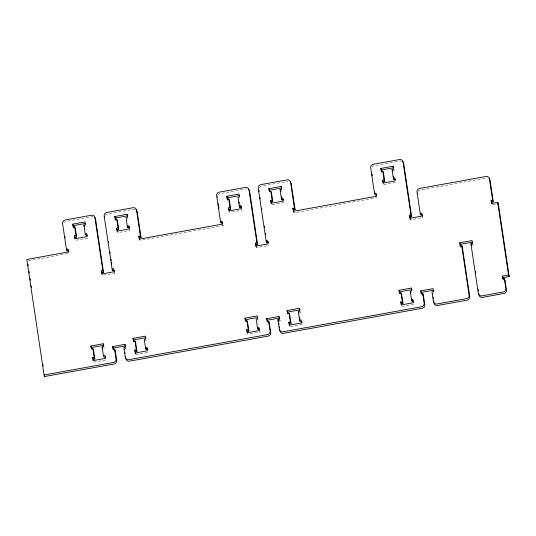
<?xml version="1.0" encoding="UTF-8"?>
<svg xmlns="http://www.w3.org/2000/svg" width="536" height="536" viewBox="0 0 536 536"><rect width="100%" height="100%" fill="white"/><g stroke="black" fill="none" stroke-linecap="round" stroke-linejoin="round"><path stroke-width="0.4" stroke-dasharray="2.68 2.01" d="M126.664 219.01L128.204 218.735M280.723 191.164L282.264 190.883M392.674 170.924L394.215 170.649L394 169.182M87.844 238.044L75.516 240.269L75.301 238.808M284.013 202.581L271.692 204.812L271.471 203.345M383.642 184.572L395.963 182.347M28.1 260.858L69.023 253.273M223.03 225.06L223.11 225.609L139.889 240.463M293.326 211.291L293.983 212.799L377.15 197.576M114.644 272.683L114.731 273.233L102.376 275.276M255.813 246.104L256.463 247.612L268.791 245.388L268.683 244.65M409.873 218.253L410.529 219.76L422.85 217.536L422.797 217.167M492.946 204.866L496.416 204.236M460.129 245.716L460.973 247.19M472.337 245.133L473.053 244.63M144.881 340.876L146.422 340.595M298.947 313.024L300.488 312.743L300.046 309.821M125.257 348.929L125.967 348.42M279.41 321.057L280.087 320.937L279.98 320.206M433.477 293.212L434.093 292.723M93.74 362.135L106.061 359.904M135.849 354.524L148.171 352.293M302.237 324.441L289.909 326.672L289.688 325.211M401.859 306.438L414.187 304.207M472.457 243.485L473.107 244.999M422.201 216.028L422.85 217.536M241.254 208.685L241.904 210.192L229.582 212.424L229.361 210.963M279.437 319.429L280.087 320.937M222.46 224.102L223.11 225.609M257.722 318.846L258.372 320.361M259.471 330.551L260.127 332.059L247.8 334.283L247.578 332.823M129.297 228.926L129.953 230.433L117.625 232.658L117.411 231.197M114.074 271.725L114.731 273.233M125.37 347.281L126.027 348.789M103.662 346.698L104.312 348.206M460.672 246.493L460.779 247.223M410.415 219.03L410.529 219.76M293.929 212.43L293.983 212.799M256.409 247.243L256.463 247.612M115.662 219.499L115.876 220.959M418.08 191.473A3.142 2.948 -23.4 0 1 420.311 189.958L486.554 177.986A3.142 2.948 -23.4 0 1 487.123 177.932M371.924 167.044A3.142 2.948 -23.4 0 1 373.974 165.792L400.171 161.061A3.142 2.948 -23.4 0 1 401.33 161.061M259.283 187.64A3.142 2.948 -23.4 0 1 261.514 186.126L287.705 181.389A3.142 2.948 -23.4 0 1 287.979 181.349M217.683 195.158A3.142 2.948 -23.4 0 1 219.914 193.643L246.104 188.906A3.142 2.948 -23.4 0 1 246.674 188.86M105.217 215.485A3.142 2.948 -23.4 0 1 107.448 213.971L133.638 209.241A3.142 2.948 -23.4 0 1 134.804 209.241M63.623 223.01A3.142 2.948 -23.4 0 1 65.854 221.495L92.045 216.758A3.142 2.948 -23.4 0 1 93.21 216.758"/><path stroke-width="0.8" d="M76.621 237.066L75.965 235.559L74.43 235.84L75.08 237.348L76.621 237.066L75.308 228.296L74.658 226.788L73.117 227.063L72.675 224.142L85.003 221.911L85.438 224.839L83.897 225.113L85.211 233.89L85.867 235.398L87.401 235.116M114.791 216.531L127.112 214.3L127.769 215.807L115.441 218.038L114.791 216.531L115.227 219.452L116.768 219.177L117.418 220.685L118.731 229.455L117.19 229.736L116.54 228.229L118.081 227.947L118.731 229.455M230.681 209.221L230.031 207.713L228.49 207.988L229.14 209.496L230.681 209.221L229.368 200.444L228.718 198.936L227.177 199.218L226.741 196.29L239.063 194.065L239.505 196.987L237.964 197.268L239.27 206.038L239.927 207.546L241.468 207.271L240.811 205.764L239.27 206.038M268.851 188.679L281.179 186.454L281.829 187.962L269.501 190.186L268.851 188.679L269.286 191.607L270.827 191.325L271.484 192.833L272.791 201.61L271.25 201.884L270.6 200.377L272.141 200.102L272.791 201.61M380.801 168.445L393.129 166.214L393.779 167.721L381.458 169.952L380.801 168.445L381.237 171.366L382.778 171.091L383.434 172.599L384.748 181.369L383.207 181.65L382.55 180.143L384.091 179.862L384.748 181.369M72.675 224.142L73.332 225.649L85.653 223.418M226.741 196.29L227.391 197.797L239.719 195.573M283.578 199.66L282.036 199.935L281.387 198.427L280.073 189.657L281.614 189.375L281.179 186.454M395.528 179.419L393.987 179.701L393.337 178.193L392.024 169.416L393.565 169.142L393.129 166.214M85.211 233.89L86.752 233.609L87.187 236.537L74.866 238.761L74.43 235.84M127.32 226.279L128.861 225.998L129.518 227.505L127.977 227.787L127.32 226.279L126.007 217.502L127.548 217.227L127.112 214.3M281.387 198.427L282.928 198.153L283.363 201.074L271.035 203.305L270.6 200.377M393.337 178.193L394.878 177.912L395.313 180.84L382.992 183.064L382.55 180.143M102.852 270.754L101.311 271.028L101.967 272.536L103.508 272.261L102.852 270.754L94.912 217.616A3.142 2.948 -23.4 0 0 91.388 215.251L65.198 219.988A3.142 2.948 -23.4 0 0 62.558 223.465L66.417 249.3L67.958 249.026L68.394 251.947L26.8 259.464L44.073 374.992L44.723 376.5L114.054 363.971A3.142 2.948 -23.4 0 0 116.701 360.487L115.24 350.738L114.59 349.231L113.049 349.505L112.607 346.584L124.935 344.353L125.699 346.598M138.831 236.215L140.372 235.934L141.022 237.441L139.481 237.723L138.831 236.215L139.266 239.136L222.46 224.102L222.025 221.174L220.484 221.455L216.618 195.62A3.142 2.948 -23.4 0 1 219.264 192.136L245.455 187.399A3.142 2.948 -23.4 0 1 248.972 189.771L256.918 242.902L257.568 244.409L256.027 244.691L255.377 243.177L256.918 242.902M292.89 208.363L294.432 208.082L295.081 209.589L293.54 209.871L292.89 208.363L293.326 211.291L376.52 196.25L376.084 193.322L374.543 193.603L370.678 167.768A3.142 2.948 -23.4 0 1 373.324 164.284L399.514 159.554A3.142 2.948 -23.4 0 1 403.032 161.919L410.978 215.05L411.628 216.557L410.087 216.839L409.437 215.331L410.978 215.05M66.417 249.3L67.074 250.808L68.32 250.587M220.484 221.455L221.134 222.963L222.701 222.862M376.547 194.87L375.193 195.111L374.543 193.603M140.372 235.934L136.506 210.099A3.142 2.948 -23.4 0 0 132.988 207.734L106.798 212.464A3.142 2.948 -23.4 0 0 104.151 215.948L112.098 269.079L113.639 268.804L114.074 271.725L101.753 273.956L101.311 271.028M294.432 208.082L290.566 182.253A3.142 2.948 -23.4 0 0 287.048 179.882L260.858 184.619A3.142 2.948 -23.4 0 0 258.218 188.096L266.158 241.234L267.699 240.952L268.355 242.46M492.631 200.29L491.09 200.571L491.74 202.079L493.281 201.797L492.631 200.29L489.422 178.843A3.142 2.948 -23.4 0 0 485.904 176.478L419.661 188.451A3.142 2.948 -23.4 0 0 417.015 191.935L420.224 213.382L421.765 213.1L422.201 216.028L409.873 218.253L409.437 215.331M112.098 269.079L112.748 270.586L113.907 270.379M266.158 241.234L266.814 242.741L268.255 242.48M420.224 213.382L420.874 214.889L422.127 214.661M509.2 276.516L508.55 275.008L502.386 276.127L503.036 277.635L509.2 276.516L498.339 203.888L497.689 202.38L491.525 203.492L491.09 200.571M497.569 204.028L498.339 203.888M433.972 302.505L434.066 303.115A3.142 2.948 -23.4 0 0 437.584 305.487L467.111 300.147A3.142 2.948 -23.4 0 0 469.757 296.663L462.32 246.942L461.67 245.434L460.129 245.716L459.694 242.788L472.015 240.564L472.457 243.485L470.916 243.766L478.347 293.487A3.142 2.948 -23.4 0 0 481.864 295.852L503.177 291.999A3.142 2.948 -23.4 0 0 505.823 288.522L504.363 278.774L502.822 279.048L502.386 276.127M459.694 242.788L460.344 244.302L472.672 242.071M461.744 247.049L462.32 246.942M90.899 346.001L103.22 343.777L103.877 345.285L91.549 347.509L90.899 346.001L91.334 348.929L92.875 348.648L93.525 350.155L94.839 358.932L93.297 359.207L92.648 357.7L94.189 357.425L94.839 358.932M136.948 351.321L136.298 349.814L134.757 350.088L135.407 351.596L136.948 351.321L135.642 342.544L134.985 341.037L133.444 341.318L133.008 338.39L145.336 336.159L145.772 339.087L144.231 339.368L145.544 348.139L146.194 349.646L147.735 349.372L147.085 347.864L145.544 348.139M248.905 331.081L248.248 329.573L246.707 329.854L247.364 331.362L248.905 331.081L247.592 322.31L246.935 320.796L245.401 321.077L244.959 318.156L257.287 315.925L257.722 318.846L256.181 319.128L257.494 327.905L258.144 329.412L259.685 329.131M287.068 310.538L299.396 308.314L300.046 309.821L287.725 312.046L287.068 310.538L287.51 313.466L289.051 313.185L289.701 314.692L291.015 323.469L289.474 323.744L288.817 322.237L290.358 321.962L291.015 323.469M399.025 290.304L411.347 288.073L412.003 289.581L399.675 291.812L399.025 290.304L399.461 293.226L401.002 292.951L401.652 294.458L402.965 303.229L401.424 303.51L400.774 302.002L402.315 301.721L402.965 303.229M133.008 338.39L133.658 339.898L145.986 337.673M244.959 318.156L245.615 319.664L257.937 317.433M105.626 356.983L104.085 357.257L103.435 355.75L102.121 346.98L103.662 346.698L103.22 343.777M302.016 322.98L301.795 321.52L300.254 321.801L299.604 320.287L298.291 311.517L299.832 311.235L299.396 308.314M413.752 301.279L412.211 301.56L411.554 300.053L410.248 291.276L411.782 291.001L411.347 288.073M266.673 318.732L278.995 316.508L279.651 318.016L267.323 320.24L266.673 318.732L267.109 321.66L268.65 321.379L269.3 322.886L270.76 332.635A3.142 2.948 -23.4 0 1 268.114 336.119L129.457 361.184A3.142 2.948 -23.4 0 1 125.94 358.818L125.853 358.209M279.819 329.747L280.006 330.967A3.142 2.948 -23.4 0 0 283.524 333.332L422.18 308.267A3.142 2.948 -23.4 0 0 424.82 304.79L423.366 295.041L422.71 293.534L421.169 293.808L420.733 290.887L433.061 288.656L433.497 291.584L431.956 291.859L433.416 301.607A3.142 2.948 -23.4 0 0 436.934 303.979L466.461 298.639A3.142 2.948 -23.4 0 0 469.107 295.155L461.67 245.434M112.607 346.584L113.264 348.092L125.585 345.861M420.733 290.887L421.383 292.395L433.711 290.164L433.905 291.443M422.71 293.534L424.17 303.282A3.142 2.948 -23.4 0 1 421.524 306.76L282.867 331.824A3.142 2.948 -23.4 0 1 279.35 329.459L277.896 319.711L279.437 319.429L278.995 316.508M114.469 350.879L115.24 350.738M268.817 322.974L269.3 322.886M422.596 295.175L423.366 295.041M504.148 280.435L505.013 280.281L506.473 290.03A3.142 2.948 -23.4 0 1 503.827 293.507L482.521 297.359A3.142 2.948 -23.4 0 1 479.003 294.994L478.769 293.44M103.435 355.75L104.976 355.475L105.411 358.396L93.083 360.627L92.648 357.7M257.494 327.905L259.035 327.623L259.471 330.551L247.15 332.776L246.707 329.854M299.604 320.287L301.145 320.012L301.58 322.933L289.259 325.164L288.817 322.237M411.554 300.053L413.095 299.771L413.537 302.699L401.209 304.924L400.774 302.002M44.073 374.992L113.404 362.463A3.142 2.948 -23.4 0 0 116.044 358.979L114.59 349.231M504.363 278.774L505.013 280.281M470.916 243.766L471.566 245.274M469.107 295.155L469.757 296.663M392.024 169.416L392.674 170.924M410.248 291.276L410.898 292.783M280.073 189.657L280.723 191.164M298.291 311.517L298.947 313.024M277.896 319.711L278.546 321.218M83.897 225.113L84.554 226.621M102.121 346.98L102.771 348.487M497.689 202.38L508.55 275.008M493.281 201.797L490.072 180.351A3.142 2.948 -23.4 0 0 489.107 178.635M491.74 202.079L492.015 203.908M503.036 277.635L503.311 279.464M475.519 271.685L475.747 273.239M478.186 289.554L478.42 291.108M460.344 244.302L460.565 245.763M422.495 215.157L422.636 216.075M420.673 213.549L420.874 214.889M432.699 293.976L432.793 294.586M433.155 297.024L433.336 298.244M433.704 300.676L433.885 301.895M411.628 216.557L403.688 163.426A3.142 2.948 -23.4 0 0 402.208 161.363M410.087 216.839L410.335 218.48M421.383 292.395L421.631 294.036M393.511 176.512L393.987 179.701M411.849 299.168L412.211 301.56M382.778 171.091L384.091 179.862M401.002 292.951L402.315 301.721M381.458 169.952L381.786 172.143M383.207 181.65L383.421 183.111M399.675 291.812L399.896 293.272M401.424 303.51L401.645 304.971M372.058 174.12L372.299 175.734M374.711 191.881L374.952 193.496M295.081 209.589L291.222 183.761A3.142 2.948 -23.4 0 0 290.257 182.039M293.54 209.871L293.788 211.519M281.561 196.745L282.036 199.935M299.658 317.808L299.899 319.402M270.827 191.325L272.141 200.102M289.051 313.185L290.358 321.962M269.501 190.186L269.722 191.647M271.25 201.884L271.471 203.345M287.725 312.046L287.939 313.513M289.474 323.744L289.688 325.211M267.699 240.952L268.134 243.873L255.813 246.104L255.377 243.177M258.968 190.273L259.163 191.6M260.06 197.576L260.255 198.903M261.648 208.203L261.849 209.529M264.328 226.132L264.529 227.465M265.421 233.441L265.622 234.768M266.513 240.744L266.814 242.741M278.82 323.047L279.001 324.267M279.363 326.699L279.551 327.918M257.568 244.409L249.622 191.278A3.142 2.948 -23.4 0 0 248.409 189.375M268.65 321.379L270.104 331.127A3.142 2.948 -23.4 0 1 267.464 334.611L128.808 359.676A3.142 2.948 -23.4 0 1 125.29 357.304L123.829 347.556L125.37 347.281L124.935 344.353M256.027 244.691L256.275 246.332M267.323 320.24L267.571 321.888M240.811 205.764L241.254 208.685L228.926 210.916L228.49 207.988M239.09 201.965L239.331 203.559M239.686 205.951L239.927 207.546M257.91 327.818L258.144 329.412M228.718 198.936L230.031 207.713M246.935 320.796L248.248 329.573M227.391 197.797L227.72 199.995M229.14 209.496L229.361 210.963M245.615 319.664L245.83 321.124M247.364 331.362L247.578 332.823M218.239 203.586L218.48 205.201M218.721 206.816L218.963 208.43M220.892 221.348L221.134 222.963M141.022 237.441L137.156 211.606A3.142 2.948 -23.4 0 0 135.95 209.703M139.481 237.723L139.729 239.364M128.861 225.998L129.297 228.926L116.975 231.15L116.54 228.229M147.085 347.864L147.521 350.785L135.193 353.016L134.757 350.088M127.736 226.192L127.977 227.787M145.839 347.254L146.194 349.646M116.768 219.177L118.081 227.947M134.985 341.037L136.298 349.814M115.441 218.038L115.662 219.499M117.19 229.736L117.411 231.197M133.658 339.898L133.879 341.358M135.407 351.596L135.735 353.793M114.315 270.492L114.429 271.223M108.379 241.368L108.58 242.694M109.967 251.994L110.168 253.32M111.059 259.297L111.26 260.623M111.555 262.62L111.756 263.947M112.553 269.26L112.748 270.586M124.486 349.063L124.573 349.673M125.029 352.722L125.123 353.331M125.578 356.38L125.665 356.989M103.508 272.261L95.562 219.124A3.142 2.948 -23.4 0 0 94.597 217.408M101.967 272.536L102.209 274.184M113.264 348.092L113.505 349.733M74.658 226.788L75.965 235.559M92.875 348.648L94.189 357.425M73.332 225.649L73.66 227.84M75.08 237.348L75.301 238.808M91.549 347.509L91.77 348.97M93.297 359.207L93.519 360.674M68.695 251.083L68.856 252.175M64.896 236.275L65.137 237.89M66.833 249.193L67.074 250.808M27.932 264.188L28.174 265.789M29.011 271.404L29.252 273.012M30.09 278.626L30.331 280.228M31.168 285.842L31.41 287.45M42.927 364.467L43.168 366.068M44.488 374.899L44.723 376.5M417.665 193.442A3.142 2.948 -23.4 0 1 417.638 193.174M217.268 197.127A3.142 2.948 -23.4 0 1 217.241 196.585M104.781 217.194A3.142 2.948 -23.4 0 1 104.775 216.913"/></g></svg>
